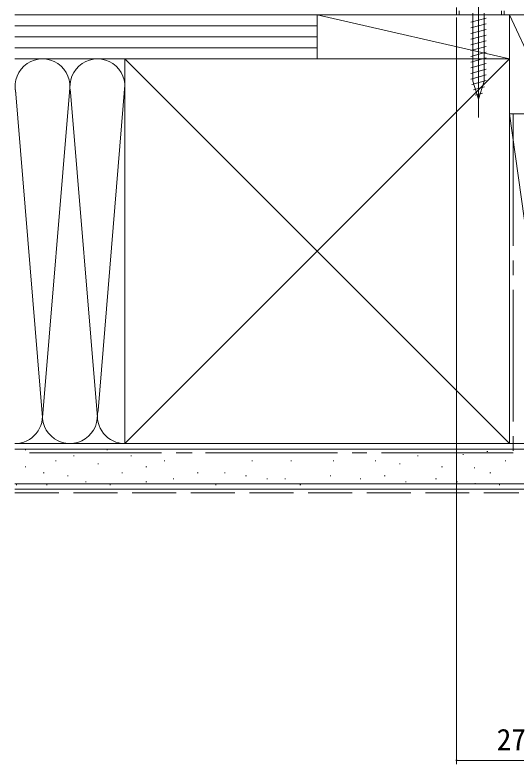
# Model space of a CAD drawing. Units: millimetres, scale not verified. Extents: x -1189 to -189, y -840 to 760.
# Drawn here: x -780.9 to -644.2, y -53 to 151.5 of the extents above; entities that cross this region are included whole.
import ezdxf
from ezdxf.enums import TextEntityAlignment as Align

# ---------------------------------------------------------------- set-up
doc = ezdxf.new("R2010")
doc.units = ezdxf.units.MM
doc.header["$LTSCALE"] = 4
doc.linetypes.add('CHAIN2', pattern=[12, 9, -1, 1, -1])
doc.linetypes.add('DASHED3', pattern=[4, 3, -1])
for name, color, linetype, lineweight in [('0-3_YKK_11', 7, 'Continuous', 9), ('0-5_YSS_K', 3, 'Continuous', 9), ('0-6_YKK_13', 4, 'Continuous', 9), ('0-7_YKK_D', 6, 'Continuous', 9)]:
    doc.layers.add(name, color=color, linetype=linetype, lineweight=lineweight)
doc.styles.add('ＭＳ ゴシック', font='')
doc.styles.get('ＭＳ ゴシック').set_extended_font_data('MS Gothic')

msp = doc.modelspace()

# ---------------------------------------------------------------- linework, layer by layer
at = {"layer": '0-3_YKK_11'}
for points in [[(-659.721, 152.601), (-659.721, 151.501), (-660.421, 151.501), (-660.421, 153.501)], [(-647.421, 152.601), (-647.421, 151.501), (-648.121, 151.501), (-648.121, 152.601)]]:
    msp.add_lwpolyline(points, dxfattribs=at)
at = {"layer": '0-5_YSS_K'}
for p, q in [((-780.922, 151.501), (-698.422, 151.501)), ((-698.422, 139.501), (-698.422, 151.501)), ((-698.422, 139.501), (-698.422, 151.501)), ((-698.422, 151.501), (-645.922, 151.501)), ((-698.422, 151.501), (-645.922, 139.501)), ((-635.822, 151.501), (-680.822, 151.501)), ((-645.922, 151.501), (-645.922, 139.501)), ((-645.922, 124.501), (-645.922, 151.501)), ((-645.922, 151.501), (-633.422, 151.501)), ((-633.422, 124.501), (-645.922, 151.501)), ((-780.922, 148.501), (-698.422, 148.501)), ((-780.922, 145.501), (-698.422, 145.501)), ((-780.922, 142.501), (-698.422, 142.501)), ((-698.422, 139.501), (-780.922, 139.501)), ((-750.922, 139.501), (-780.922, 139.501)), ((-750.922, 125.536), (-750.922, 139.501)), ((-750.922, 139.501), (-645.922, 139.501)), ((-645.922, 34.501), (-750.922, 139.501)), ((-645.922, 139.501), (-750.922, 34.501)), ((-645.922, 139.501), (-698.422, 139.501)), ((-645.922, 139.501), (-645.922, 34.501)), ((-780.813, 131.056), (-773.422, 41.62)), ((-750.929, 132.307), (-758.264, 43.532)), ((-750.922, 34.501), (-750.922, 132.001)), ((-773.422, 41.62), (-766.08, 130.469)), ((-765.764, 130.469), (-758.422, 41.62)), ((-645.922, 34.501), (-645.922, 124.501)), ((-645.922, 124.501), (-633.422, 34.501)), ((-780.922, 34.501), (-633.422, 34.501)), ((-750.922, 34.501), (-780.922, 34.501)), ((-780.922, 33.001), (-633.422, 33.001)), ((-777.935, 32.759), (-778.135, 32.759)), ((-755.683, 32.759), (-755.883, 32.759)), ((-645.922, 34.501), (-750.922, 34.501)), ((-645.922, 34.501), (-633.422, 34.501)), ((-764.748, 31.111), (-764.948, 31.111)), ((-749.089, 31.111), (-749.289, 31.111)), ((-732.606, 31.935), (-732.806, 31.935)), ((-723.54, 31.935), (-723.74, 31.935)), ((-710.354, 31.935), (-710.554, 31.935)), ((-699.64, 31.935), (-699.84, 31.935)), ((-687.346, 31.935), (-687.546, 31.935)), ((-670.863, 31.111), (-671.063, 31.111)), ((-662.621, 31.935), (-662.821, 31.935)), ((-658.53, 31.502), (-658.73, 31.502)), ((-651.904, 32.281), (-652.104, 32.281)), ((-769.693, 29.787), (-769.893, 29.787)), ((-758.155, 28.963), (-758.355, 28.963)), ((-740.024, 29.787), (-740.224, 29.787)), ((-716.123, 29.787), (-716.323, 29.787)), ((-705.409, 29.787), (-705.609, 29.787)), ((-693.871, 29.787), (-694.071, 29.787)), ((-682.401, 29.787), (-682.601, 29.787)), ((-675.808, 28.963), (-676.008, 28.963)), ((-646.962, 29.787), (-647.162, 29.787)), ((-777.935, 28.139), (-778.135, 28.139)), ((-744.968, 28.139), (-745.169, 28.139)), ((-664.269, 28.139), (-664.469, 28.139)), ((-655.412, 27.884), (-655.612, 27.884)), ((-772.99, 26.49), (-773.19, 26.49)), ((-766.397, 25.666), (-766.597, 25.666)), ((-751.562, 26.49), (-751.762, 26.49)), ((-737.551, 24.842), (-737.751, 24.842)), ((-730.958, 26.49), (-731.158, 26.49)), ((-723.54, 26.49), (-723.74, 26.49)), ((-717.771, 25.666), (-717.971, 25.666)), ((-712.002, 24.842), (-712.202, 24.842)), ((-707.057, 24.842), (-707.257, 24.842)), ((-694.695, 25.666), (-694.895, 25.666)), ((-686.522, 24.842), (-686.722, 24.842)), ((-679.929, 25.666), (-680.129, 25.666)), ((-665.918, 24.842), (-666.118, 24.842)), ((-651.083, 26.49), (-651.283, 26.49)), ((-780.922, 23.501), (-633.422, 23.501)), ((-780.407, 23.194), (-780.607, 23.194)), ((-772.166, 23.194), (-772.366, 23.194)), ((-761.452, 24.018), (-761.652, 24.018)), ((-754.858, 23.194), (-755.058, 23.194)), ((-744.968, 24.018), (-745.169, 24.018)), ((-726.013, 23.194), (-726.213, 23.194)), ((-702.936, 23.194), (-703.136, 23.194)), ((-674.159, 24.018), (-674.359, 24.018)), ((-660.149, 24.018), (-660.349, 24.018)), ((-655.222, 23.596), (-655.422, 23.596)), ((-648.61, 23.194), (-648.81, 23.194)), ((-780.922, 22.001), (-633.422, 22.001))]:
    msp.add_line(p, q, dxfattribs=at)
at = {"layer": '0-5_YSS_K', "linetype": 'CHAIN2'}
for p, q in [((-644.922, 124.501), (-644.922, 32.001)), ((-644.922, 32.001), (-780.922, 32.001))]:
    msp.add_line(p, q, dxfattribs=at)
at = {"layer": '0-5_YSS_K', "linetype": 'DASHED3'}
msp.add_line((-780.922, 21.001), (-643.423, 21.001), dxfattribs=at)
at = {"layer": '0-5_YSS_K'}
msp.add_lwpolyline([(-645.922, 124.501), (-633.422, 124.501), (-645.922, 124.501)], dxfattribs=at)
for centre, start, end in [((-773.422, 132.001), 348.2162, 191.78331), ((-758.422, 132.001), 348.2162, 191.78331), ((-780.922, 42.001), 270, 11.78352), ((-765.922, 42.001), 168.21646, 11.78352), ((-750.922, 42.001), 168.21646, 270)]:
    msp.add_arc(centre, 7.5, start, end, dxfattribs=at)
at = {"layer": '0-6_YKK_13', "linetype": 'CHAIN2'}
msp.add_line((-654.421, 158.504), (-654.421, 123.504), dxfattribs=at)
at = {"layer": '0-6_YKK_13'}
for p, q in [((-655.971, 151.954), (-655.971, 133.42)), ((-652.871, 133.42), (-652.871, 151.954)), ((-656.521, 149.527), (-652.321, 150.653)), ((-656.521, 147.974), (-652.321, 149.1)), ((-656.521, 146.422), (-652.321, 147.547)), ((-656.521, 144.869), (-652.321, 145.994)), ((-656.521, 143.316), (-652.321, 144.441)), ((-656.521, 141.763), (-652.321, 142.888)), ((-656.521, 140.21), (-652.321, 141.335)), ((-656.521, 138.657), (-652.321, 139.782)), ((-656.521, 137.104), (-652.321, 138.229)), ((-656.521, 135.551), (-652.321, 136.677)), ((-656.521, 133.998), (-652.321, 135.124)), ((-656.262, 132.515), (-652.321, 133.571)), ((-654.421, 128.504), (-655.971, 133.42)), ((-654.421, 128.504), (-652.871, 133.42)), ((-655.811, 131.083), (-652.775, 131.896)), ((-655.359, 129.651), (-653.31, 130.2))]:
    msp.add_line(p, q, dxfattribs=at)
at = {"layer": '0-7_YKK_D'}
for p, q in [((-660.425, 150.851), (-660.425, -52.999)), ((-660.425, -51.999), (-633.426, -51.999))]:
    msp.add_line(p, q, dxfattribs=at)
for start, end in [(0, 180), (180, 0)]:
    msp.add_arc((-660.425, -51.999), 0.106, start, end, dxfattribs=at)

# ---------------------------------------------------------------- texts
at = {"layer": '0-7_YKK_D', "color": 4, "style": 'ＭＳ ゴシック'}
msp.add_text('27', height=5.865, dxfattribs=at).set_placement((-649.439, -50.999), align=Align.BOTTOM_LEFT)

doc.saveas('drawing.dxf')
